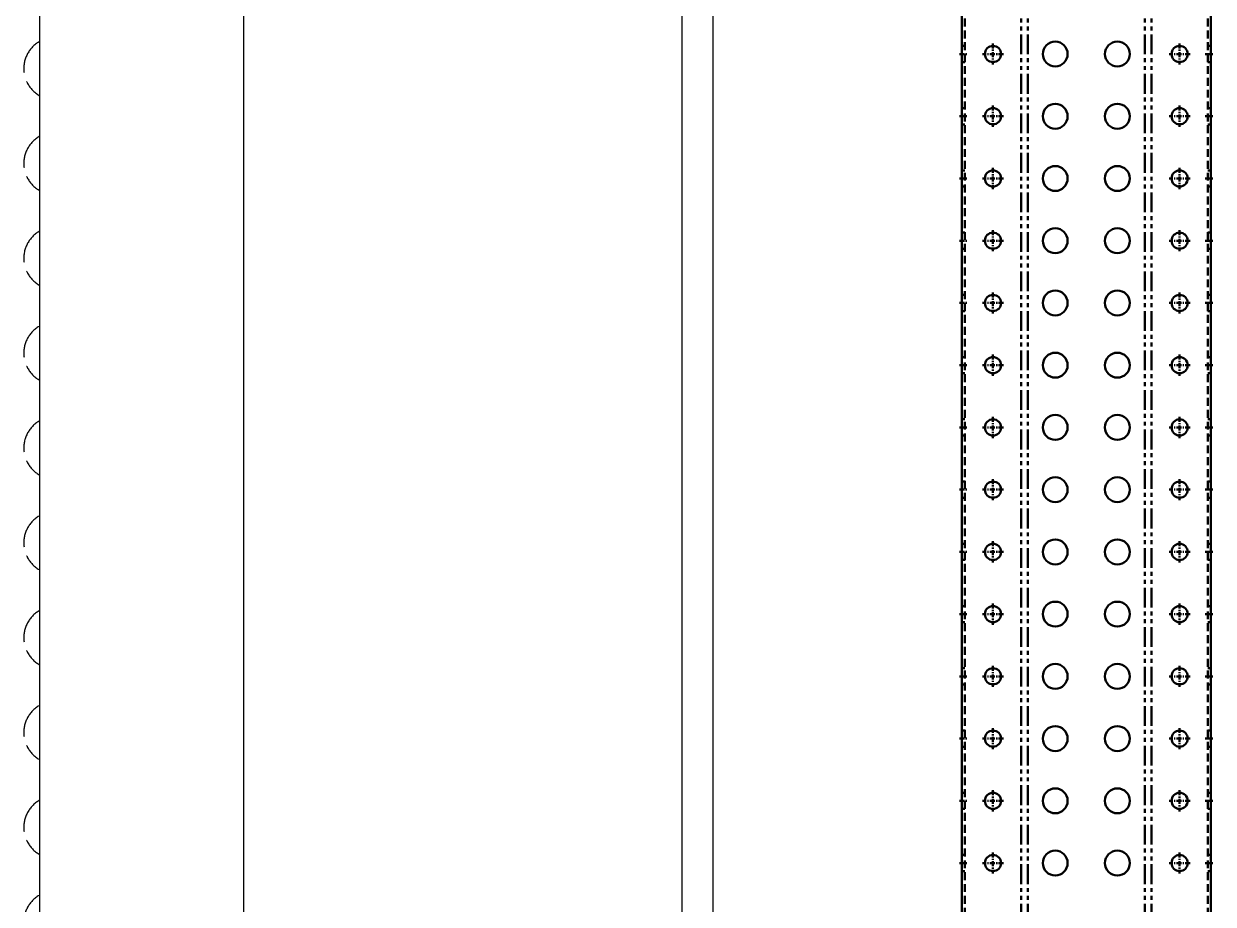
# Model space of a CAD drawing. Header units: millimetres. Extents: x -677815 to 476396, y -125373 to 39000.
# Drawn here: x 438247 to 439203, y -39988 to -39281 of the extents above; entities that cross this region are included whole.
import ezdxf

# ---------------------------------------------------------------- set-up
doc = ezdxf.new("R2010")
doc.units = ezdxf.units.MM
for name, pattern in [('Xref Rapid Pick$0$AM_ISO02W050', [7.5, 6, -1.5]), ('Xref Rapid Pick$0$CENTER', [7, 4, -1, 1, -1]), ('Xref Rapid Pick$0$HIDDEN', [9.525, 6.35, -3.175]), ('Xref Rapid Pick$0$PHANTOM2', [31.75, 15.875, -3.175, 3.175, -3.175, 3.175, -3.175])]:
    doc.linetypes.add(name, pattern=pattern)
for name, color, linetype, lineweight in [('AM_BOR', 4, 'Continuous', 25), ('Xref Rapid Pick$0$AM_BOR', 4, 'Continuous', 25), ('Xref Rapid Pick$0$BEAM_SIGMA', 2, 'Continuous', 50), ('Xref Rapid Pick$0$Conv- Product In', 3, 'Continuous', 25), ('Xref Rapid Pick$0$Hidden', 9, 'Xref Rapid Pick$0$AM_ISO02W050', 25)]:
    doc.layers.add(name, color=color, linetype=linetype, lineweight=lineweight)

# ---------------------------------------------------------------- blocks, each defined once
blk = doc.blocks.new('*U794')
for p, q in [((32175, 25), (-25, 25)), ((32175, -175), (-25, -175))]:
    blk.add_line(p, q)
at = {"color": 8, "linetype": 'Xref Rapid Pick$0$HIDDEN'}
for p, q in [((32175, 22.6), (-25, 22.6)), ((1943.5, 25), (1943.5, 22.6)), ((1956.5, 25), (1956.5, 22.6)), ((1993.5, 25), (1993.5, 22.6)), ((2006.5, 25), (2006.5, 22.6)), ((2043.5, 25), (2043.5, 22.6)), ((2056.5, 25), (2056.5, 22.6)), ((2093.5, 25), (2093.5, 22.6)), ((2106.5, 25), (2106.5, 22.6)), ((2143.5, 25), (2143.5, 22.6)), ((2156.5, 25), (2156.5, 22.6)), ((2193.5, 25), (2193.5, 22.6)), ((2206.5, 25), (2206.5, 22.6)), ((2243.5, 25), (2243.5, 22.6)), ((2256.5, 25), (2256.5, 22.6)), ((2293.5, 25), (2293.5, 22.6)), ((2306.5, 25), (2306.5, 22.6)), ((2343.5, 25), (2343.5, 22.6)), ((2356.5, 25), (2356.5, 22.6)), ((2393.5, 25), (2393.5, 22.6)), ((2406.5, 25), (2406.5, 22.6)), ((2443.5, 25), (2443.5, 22.6)), ((2456.5, 25), (2456.5, 22.6)), ((2493.5, 25), (2493.5, 22.6)), ((2506.5, 25), (2506.5, 22.6)), ((2543.5, 25), (2543.5, 22.6)), ((2556.5, 25), (2556.5, 22.6)), ((2593.5, 25), (2593.5, 22.6)), ((2606.5, 25), (2606.5, 22.6)), ((32175, -172.6), (-25, -172.6)), ((1943.5, -172.6), (1943.5, -175)), ((1956.5, -172.6), (1956.5, -175)), ((1993.5, -172.6), (1993.5, -175)), ((2006.5, -172.6), (2006.5, -175)), ((2043.5, -172.6), (2043.5, -175)), ((2056.5, -172.6), (2056.5, -175)), ((2093.5, -172.6), (2093.5, -175)), ((2106.5, -172.6), (2106.5, -175)), ((2143.5, -172.6), (2143.5, -175)), ((2156.5, -172.6), (2156.5, -175)), ((2193.5, -172.6), (2193.5, -175)), ((2206.5, -172.6), (2206.5, -175)), ((2243.5, -172.6), (2243.5, -175)), ((2256.5, -172.6), (2256.5, -175)), ((2293.5, -172.6), (2293.5, -175)), ((2306.5, -172.6), (2306.5, -175)), ((2343.5, -172.6), (2343.5, -175)), ((2356.5, -172.6), (2356.5, -175)), ((2393.5, -172.6), (2393.5, -175)), ((2406.5, -172.6), (2406.5, -175)), ((2443.5, -172.6), (2443.5, -175)), ((2456.5, -172.6), (2456.5, -175)), ((2493.5, -172.6), (2493.5, -175)), ((2506.5, -172.6), (2506.5, -175)), ((2543.5, -172.6), (2543.5, -175)), ((2556.5, -172.6), (2556.5, -175)), ((2593.5, -172.6), (2593.5, -175)), ((2606.5, -172.6), (2606.5, -175))]:
    blk.add_line(p, q, dxfattribs=at)
at = {"color": 8, "linetype": 'Xref Rapid Pick$0$CENTER'}
for p, q in [((1950, 27), (1950, 20.6)), ((2000, 27), (2000, 20.6)), ((2050, 27), (2050, 20.6)), ((2100, 27), (2100, 20.6)), ((2150, 27), (2150, 20.6)), ((2200, 27), (2200, 20.6)), ((2250, 27), (2250, 20.6)), ((2300, 27), (2300, 20.6)), ((2350, 27), (2350, 20.6)), ((2400, 27), (2400, 20.6)), ((2450, 27), (2450, 20.6)), ((2500, 27), (2500, 20.6)), ((2550, 27), (2550, 20.6)), ((2600, 27), (2600, 20.6)), ((1958.5, 0), (1941.5, 0)), ((1950, -8.5), (1950, 8.5)), ((2008.5, 0), (1991.5, 0)), ((2000, -8.5), (2000, 8.5)), ((2058.5, 0), (2041.5, 0)), ((2050, -8.5), (2050, 8.5)), ((2108.5, 0), (2091.5, 0)), ((2100, -8.5), (2100, 8.5)), ((2158.5, 0), (2141.5, 0)), ((2150, -8.5), (2150, 8.5)), ((2208.5, 0), (2191.5, 0)), ((2200, -8.5), (2200, 8.5)), ((2258.5, 0), (2241.5, 0)), ((2250, -8.5), (2250, 8.5)), ((2308.5, 0), (2291.5, 0)), ((2300, -8.5), (2300, 8.5)), ((2358.5, 0), (2341.5, 0)), ((2350, -8.5), (2350, 8.5)), ((2408.5, 0), (2391.5, 0)), ((2400, -8.5), (2400, 8.5)), ((2458.5, 0), (2441.5, 0)), ((2450, -8.5), (2450, 8.5)), ((2508.5, 0), (2491.5, 0)), ((2500, -8.5), (2500, 8.5)), ((2558.5, 0), (2541.5, 0)), ((2550, -8.5), (2550, 8.5)), ((2608.5, 0), (2591.5, 0)), ((2600, -8.5), (2600, 8.5)), ((1950, -158.5), (1950, -141.5)), ((2000, -158.5), (2000, -141.5)), ((2050, -158.5), (2050, -141.5)), ((2100, -158.5), (2100, -141.5)), ((2150, -158.5), (2150, -141.5)), ((2200, -158.5), (2200, -141.5)), ((2250, -158.5), (2250, -141.5)), ((2300, -158.5), (2300, -141.5)), ((2350, -158.5), (2350, -141.5)), ((2400, -158.5), (2400, -141.5)), ((2450, -158.5), (2450, -141.5)), ((2500, -158.5), (2500, -141.5)), ((2550, -158.5), (2550, -141.5)), ((2600, -158.5), (2600, -141.5)), ((1958.5, -150), (1941.5, -150)), ((2008.5, -150), (1991.5, -150)), ((2058.5, -150), (2041.5, -150)), ((2108.5, -150), (2091.5, -150)), ((2158.5, -150), (2141.5, -150)), ((2208.5, -150), (2191.5, -150)), ((2258.5, -150), (2241.5, -150)), ((2308.5, -150), (2291.5, -150)), ((2358.5, -150), (2341.5, -150)), ((2408.5, -150), (2391.5, -150)), ((2458.5, -150), (2441.5, -150)), ((2508.5, -150), (2491.5, -150)), ((2558.5, -150), (2541.5, -150)), ((2608.5, -150), (2591.5, -150)), ((1950, -170.6), (1950, -177)), ((2000, -170.6), (2000, -177)), ((2050, -170.6), (2050, -177)), ((2100, -170.6), (2100, -177)), ((2150, -170.6), (2150, -177)), ((2200, -170.6), (2200, -177)), ((2250, -170.6), (2250, -177)), ((2300, -170.6), (2300, -177)), ((2350, -170.6), (2350, -177)), ((2400, -170.6), (2400, -177)), ((2450, -170.6), (2450, -177)), ((2500, -170.6), (2500, -177)), ((2550, -170.6), (2550, -177)), ((2600, -170.6), (2600, -177))]:
    blk.add_line(p, q, dxfattribs=at)
at = {"color": 9, "linetype": 'Xref Rapid Pick$0$PHANTOM2'}
for p, q in [((32175, -22.54), (-25, -22.54)), ((32175, -27.9), (-25, -27.9)), ((32175, -122.1), (-25, -122.1)), ((32175, -127.46), (-25, -127.46))]:
    blk.add_line(p, q, dxfattribs=at)
at = {"extrusion": (0, 0, -1)}
for centre in [(-1950, 0), (-2000, 0), (-2050, 0), (-2100, 0), (-2150, 0), (-2200, 0), (-2250, 0), (-2300, 0), (-2350, 0), (-2400, 0), (-2450, 0), (-2500, 0), (-2550, 0), (-2600, 0)]:
    blk.add_circle(centre, 6.5, dxfattribs=at)
for centre, radius in [((1950, -50), 10), ((2000, -50), 10), ((2050, -50), 10), ((2100, -50), 10), ((2150, -50), 10), ((2200, -50), 10), ((2250, -50), 10), ((2300, -50), 10), ((2350, -50), 10), ((2400, -50), 10), ((2450, -50), 10), ((2500, -50), 10), ((2550, -50), 10), ((2600, -50), 10), ((1950, -100), 10), ((2000, -100), 10), ((2050, -100), 10), ((2100, -100), 10), ((2150, -100), 10), ((2200, -100), 10), ((2250, -100), 10), ((2300, -100), 10), ((2350, -100), 10), ((2400, -100), 10), ((2450, -100), 10), ((2500, -100), 10), ((2550, -100), 10), ((2600, -100), 10), ((1950, -150), 6.5), ((2000, -150), 6.5), ((2050, -150), 6.5), ((2100, -150), 6.5), ((2150, -150), 6.5), ((2200, -150), 6.5), ((2250, -150), 6.5), ((2300, -150), 6.5), ((2350, -150), 6.5), ((2400, -150), 6.5), ((2450, -150), 6.5), ((2500, -150), 6.5), ((2550, -150), 6.5), ((2600, -150), 6.5)]:
    blk.add_circle(centre, radius)
blk = doc.blocks.new('*U875')
blk.add_lwpolyline([(0, 0), (1828.8, 0), (1828.8, -163.5), (0, -163.5)], close=True)
at = {"layer": 'Xref Rapid Pick$0$Hidden', "ltscale": 5}
for centre in [(419.1, -12), (495.3, -12), (571.5, -12), (647.7, -12), (723.9, -12), (800.1, -12), (876.3, -12), (952.5, -12), (1028.7, -12), (1104.9, -12)]:
    blk.add_arc(centre, 25, 28.6854, 151.3146, dxfattribs=at)
blk = doc.blocks.new('Xref Rapid Pick')
at = {"layer": 'Xref Rapid Pick$0$AM_BOR', "color": 6}
blk.add_lwpolyline([(438800.83, -41930), (438800.83, -9742.68), (438775.83, -9742.68), (438775.83, -41930)], close=True, dxfattribs=at)
at = {"layer": 'Xref Rapid Pick$0$BEAM_SIGMA', "rotation": 90}
blk.add_blockref('*U794', (439025.83, -41905), dxfattribs=at)
at = {"layer": 'Xref Rapid Pick$0$Conv- Product In', "rotation": 90.00000000000001}
blk.add_blockref('*U875', (438259.83, -40421.6), dxfattribs=at)

msp = doc.modelspace()

# ---------------------------------------------------------------- block references
at = {"layer": 'AM_BOR'}
msp.add_blockref('Xref Rapid Pick', (0, 0), dxfattribs=at)

doc.saveas('drawing.dxf')
